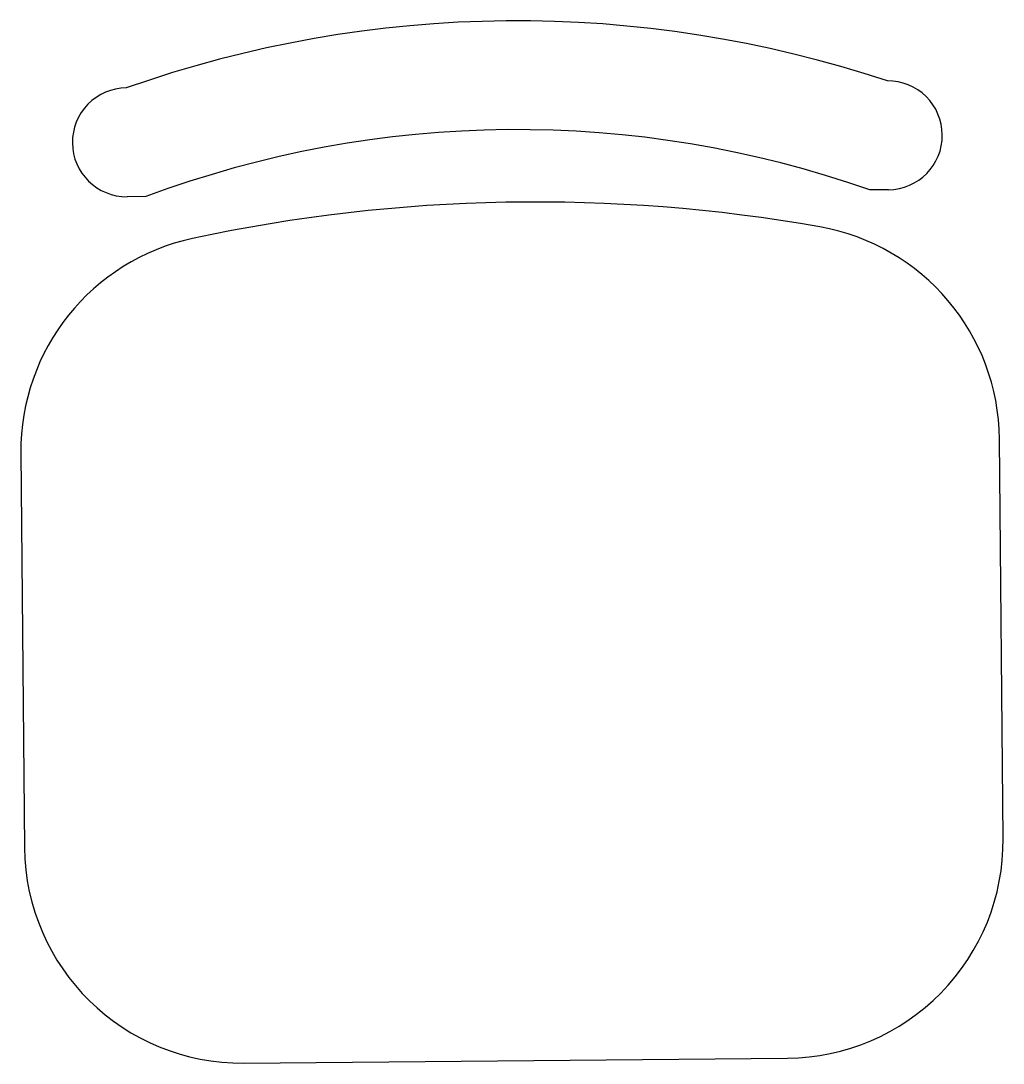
# Model space of a CAD drawing. Header units: metres. Extents: x -0.231 to 0.221, y -0.19 to 0.29.
import ezdxf

# ---------------------------------------------------------------- set-up
doc = ezdxf.new("R2010")
doc.units = ezdxf.units.M

msp = doc.modelspace()

# ---------------------------------------------------------------- linework, layer by layer
for p, q in [((0.1927462725450848, 0.237128132192101), (0.1927462725450866, 0.2371281321921064)), ((-0.207236878190308, 0.2334567390254456), (-0.2072368781903098, 0.2334567390254492)), ((0.1679767876970431, 0.2118997231982238), (0.1594132429039128, 0.2118211195375999)), ((-0.1734449244032934, 0.2087658578380243), (-0.1820084691964325, 0.2086872541774021)), ((0.2207174046894274, -0.08644973343040085), (0.2190311657059585, 0.097259052548754)), ((-0.2309286315975321, 0.0908139323411632), (-0.2292636398879022, -0.09058005074289177)), ((-0.1283500039123897, -0.1896579901350766), (0.1216394652972443, -0.1873633694059222))]:
    msp.add_line(p, q)
for centre, radius, start, end in [((-0.002802380703482044, -0.2487456139853315), 0.5382987042480432, 71.55436443302295, 109.4974270021919), ((0.1677473256241271, 0.2368986701191922), 0.025, 0.5258957176068817, 90.52589571760693), ((-0.1822379312693485, 0.2336862010983651), 0.025, 90.52589571760693, 180.525895717607), ((-0.002802380703482044, -0.2487456139853315), 0.4882987042480432, 70.59729136275601, 110.4545000724578), ((0.1677473256241271, 0.2368986701191851), 0.025, 270.5258957176069, 0.5258957176068817), ((-0.1822379312693467, 0.2336862010983634), 0.025, 180.525895717607, 270.5258957176069), ((0.005824008101756206, -0.5443971571497315), 0.750663094125937, 79.97988889381605, 102.1329444035033), ((0.1190353780221098, 0.09634120425708659), 0.1, 0.5258957176097317, 79.97988889381617), ((-0.1309328439136834, 0.09173178063282439), 0.1, 102.1329444035035, 180.5258957176059), ((-0.1292678522040518, -0.08966220245122702), 0.1, 180.525895717607, 270.5258957176067), ((0.1207216170055787, -0.08736758172207182), 0.1, 270.5258957176081, 0.5258957176106986)]:
    msp.add_arc(centre, radius, start, end)

doc.saveas('drawing.dxf')
